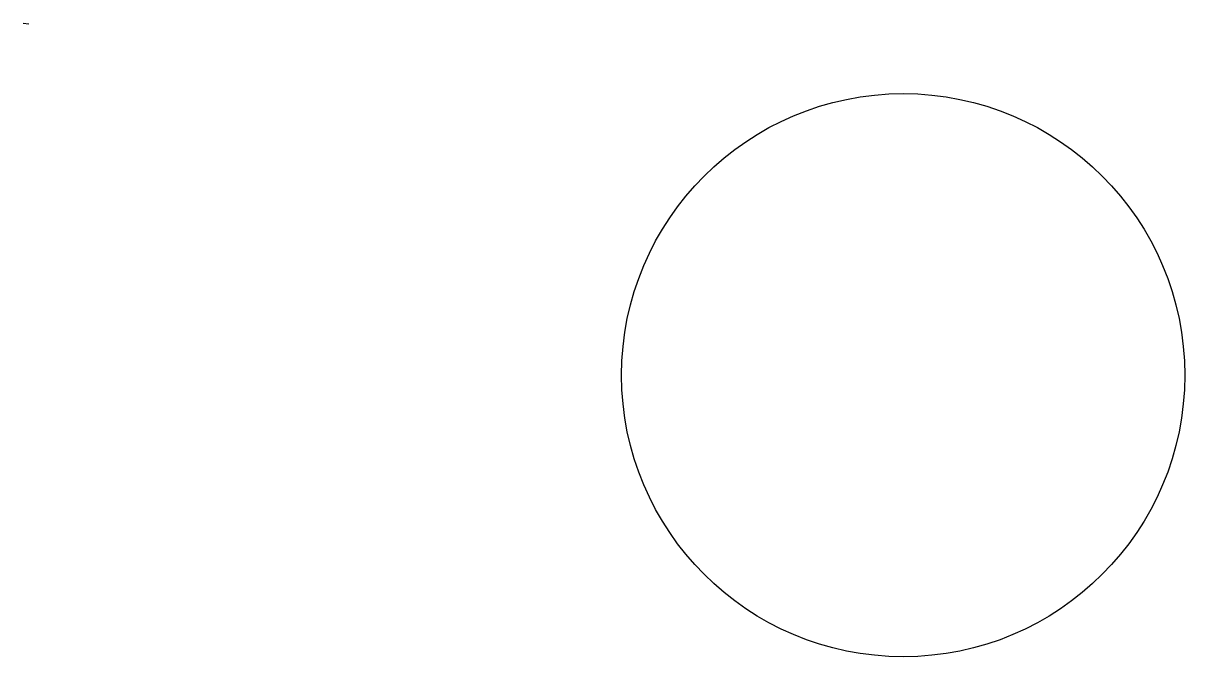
# Model space of a CAD drawing. Units: millimetres at full size, sheet at 1:100. Extents: x -12490 to 7714, y -8388 to 2633.
import ezdxf

# ---------------------------------------------------------------- set-up
doc = ezdxf.new("R2010")
doc.units = ezdxf.units.MM
doc.header["$LTSCALE"] = 100
doc.layers.add('0-0', color=7, linetype='Continuous')

msp = doc.modelspace()

# ---------------------------------------------------------------- linework, layer by layer
at = {"layer": '0-0'}
msp.add_line((-12489.8, 2632.7), (-12390.1, 2624.8), dxfattribs=at)
msp.add_circle((2816.3, -3489.8), 4898, dxfattribs=at)

doc.saveas('drawing.dxf')
